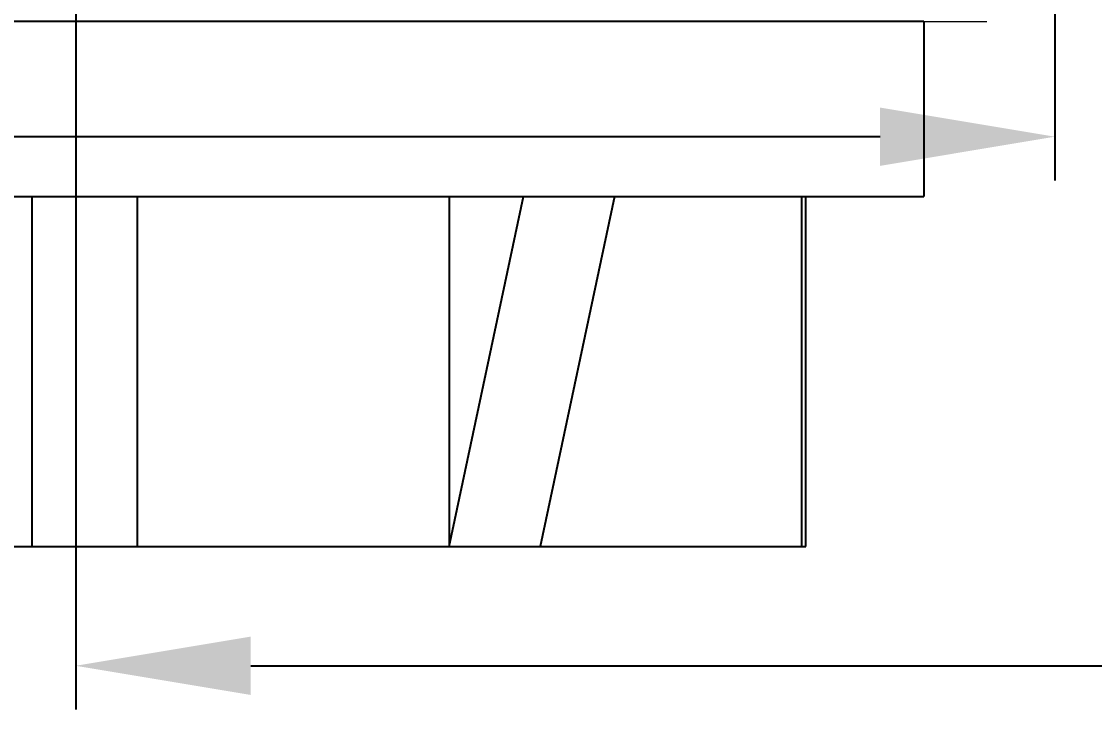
# Model space of a CAD drawing. Header units: millimetres. Extents: x 645 to 1239, y -1145 to -725.
# Drawn here: x 731.3 to 761.99, y -1039.26 to -1019.6 of the extents above; entities that cross this region are included whole.
import ezdxf

# ---------------------------------------------------------------- set-up
doc = ezdxf.new("R2010")
doc.units = ezdxf.units.MM
doc.header["$LTSCALE"] = 0.1
doc.linetypes.add('HIDDEN2', pattern=[4.7625, 3.175, -1.5875])
doc.layers.add('1', color=4, linetype='HIDDEN2')
doc.layers.add('DIM', color=3, linetype='Continuous')
doc.styles.get("Standard").update_dxf_attribs({"font": 'arial.ttf'})
doc.dimstyles.new('ISO-25', dxfattribs={"dimtxt": 2.5, "dimasz": 2.5, "dimexe": 1.25, "dimexo": 0.625, "dimtad": 1, "dimdec": 1, "dimtxsty": 'Standard', "dimcen": 2.5, "dimadec": 0, "dimazin": 0, "dimtfac": 1, "dimtdec": 1, "dimtmove": 0, "dimatfit": 3, "dimfxl": 1, "dimarcsym": 0})

# ---------------------------------------------------------------- blocks, each defined once
blk = doc.blocks.new('9899FF')
at = {"color": 7, "linetype": 'Continuous'}
for p, q in [((4736.13, -476.267), (4684.38, -476.267)), ((4736.13, -476.267), (4736.13, -481.267)), ((4684.38, -481.267), (4736.13, -481.267)), ((4710.63, -491.267), (4710.63, -481.267)), ((4713.63, -481.267), (4713.63, -491.267)), ((4722.557, -481.267), (4722.557, -491.267)), ((4722.557, -491.267), (4724.686, -481.267)), ((4727.284, -481.267), (4725.155, -491.267)), ((4732.63, -481.267), (4732.63, -491.267)), ((4732.758, -491.267), (4732.758, -481.267)), ((4688.63, -491.267), (4732.758, -491.267))]:
    blk.add_line(p, q, dxfattribs=at)
at = {"layer": '1', "color": 7, "linetype": 'Continuous', "lineweight": 18}
blk.add_line((4684.38, -476.267), (4737.927, -476.267), dxfattribs=at)
blk = doc.blocks.new('*D35')
at = {"layer": 'Defpoints', "color": 0, "transparency": 16777216}
for p in [(732.857, -1009.601), (850.857, -1009.601), (850.857, -1038.014)]:
    blk.add_point(p, dxfattribs=at)
at = {"layer": 'DIM', "color": 3, "lineweight": -2, "transparency": 16777216}
for p, q in [((732.857, -1010.226), (732.857, -1039.264)), ((850.857, -1010.226), (850.857, -1039.264)), ((737.857, -1038.014), (845.857, -1038.014))]:
    blk.add_line(p, q, dxfattribs=at)
at = {"layer": 'DIM', "color": 3, "transparency": 16777216}
for points in [[(737.857, -1037.181), (737.857, -1038.848), (732.857, -1038.014)], [(845.857, -1037.181), (845.857, -1038.848), (850.857, -1038.014)]]:
    blk.add_solid(points, dxfattribs=at)
at = {"layer": 'DIM', "color": 3, "transparency": 16777216, "insert": (791.857, -1034.836), "char_height": 5, "attachment_point": 5}
blk.add_mtext('118', dxfattribs=at)
blk = doc.blocks.new('*D37')
at = {"layer": 'Defpoints', "color": 0, "transparency": 16777216}
for p in [(704.861, -1009.397), (760.853, -1009.397), (760.853, -1022.894)]:
    blk.add_point(p, dxfattribs=at)
at = {"layer": 'DIM', "color": 3, "lineweight": -2, "transparency": 16777216}
for p, q in [((704.861, -1010.022), (704.861, -1024.144)), ((760.853, -1010.022), (760.853, -1024.144)), ((704.861, -1022.894), (688.76, -1022.894)), ((755.853, -1022.894), (709.861, -1022.894))]:
    blk.add_line(p, q, dxfattribs=at)
at = {"layer": 'DIM', "color": 3, "transparency": 16777216}
for points in [[(709.861, -1022.061), (709.861, -1023.728), (704.861, -1022.894)], [(755.853, -1022.061), (755.853, -1023.728), (760.853, -1022.894)]]:
    blk.add_solid(points, dxfattribs=at)
at = {"layer": 'DIM', "color": 3, "transparency": 16777216, "insert": (692.965, -1019.717), "char_height": 5, "attachment_point": 5}
blk.add_mtext('56', dxfattribs=at)

msp = doc.modelspace()

# ---------------------------------------------------------------- block references
at = {"color": 7}
msp.add_blockref('9899FF', (-3979.023, -543.335), dxfattribs=at)

# ---------------------------------------------------------------- dimensions: what is measured, and where the dimension line sits
at = {"layer": 'DIM', "color": 7}
dim = msp.add_linear_dim(base=(760.853, -1022.894), p1=(704.861, -1009.397), p2=(760.853, -1009.397), dimstyle='ISO-25', override={"dimtxt": 5, "dimasz": 5, "dimcen": 5, "dimclrd": 3, "dimclre": 3, "dimclrt": 3, "dimfxl": 1.25}, dxfattribs=at)
dim.commit()
dim.dimension.update_dxf_attribs({"geometry": '*D37', "text_midpoint": (692.965, -1022.894), "dimtype": 160})
dim = msp.add_linear_dim(base=(850.857, -1038.014), p1=(732.857, -1009.601), p2=(850.857, -1009.601), dimstyle='ISO-25', override={"dimtxt": 5, "dimasz": 5, "dimcen": 5, "dimclrd": 3, "dimclre": 3, "dimclrt": 3, "dimfxl": 1.25}, dxfattribs=at)
dim.commit()
dim.dimension.update_dxf_attribs({"geometry": '*D35', "text_midpoint": (791.857, -1034.836)})

doc.saveas('drawing.dxf')
